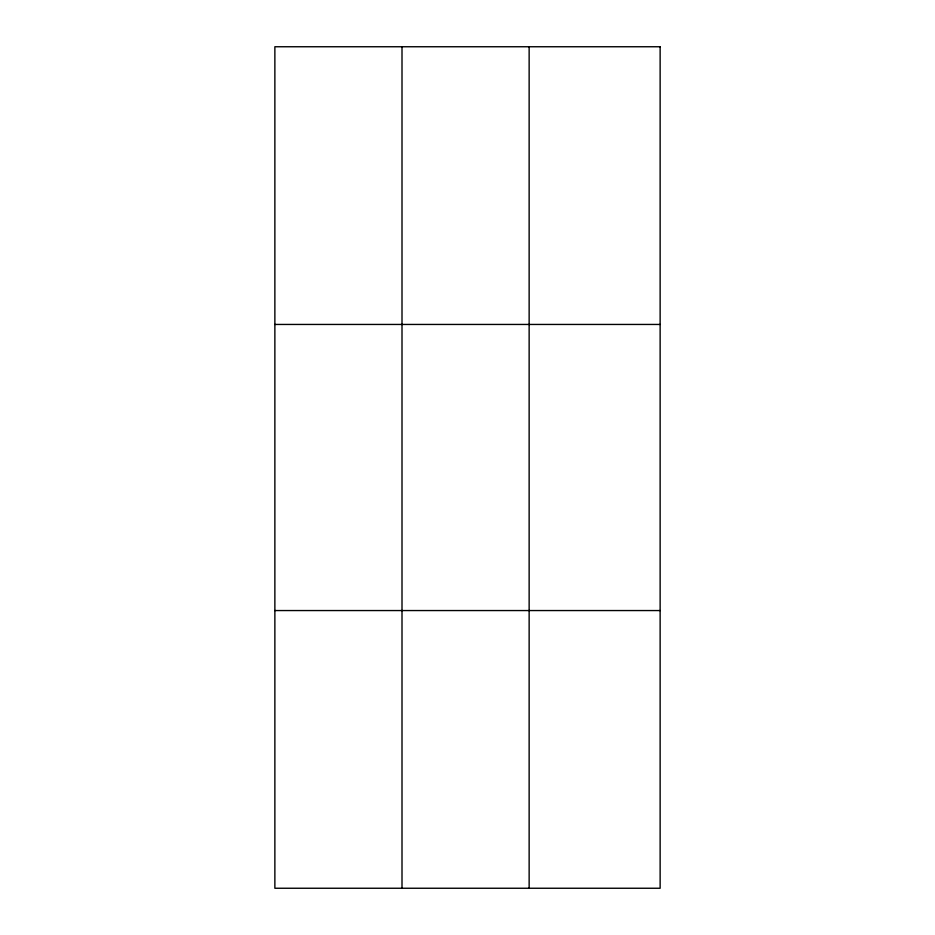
<?xml version="1.0" encoding="UTF-8"?>
<svg xmlns="http://www.w3.org/2000/svg" width="935" height="935" viewBox="0 0 935 935"><rect width="100%" height="100%" fill="white"/><g stroke="black" fill="none" stroke-linecap="round" stroke-linejoin="round"><path stroke-width="1.4" d="M402.003 46.75L402.003 888.25M529.14 46.75L529.14 888.25M274.867 324.445L660.133 324.445M274.867 610.555L660.133 610.555M660.133 46.75L660.133 888.25L274.867 888.25L274.867 46.75L660.133 46.75"/></g></svg>
